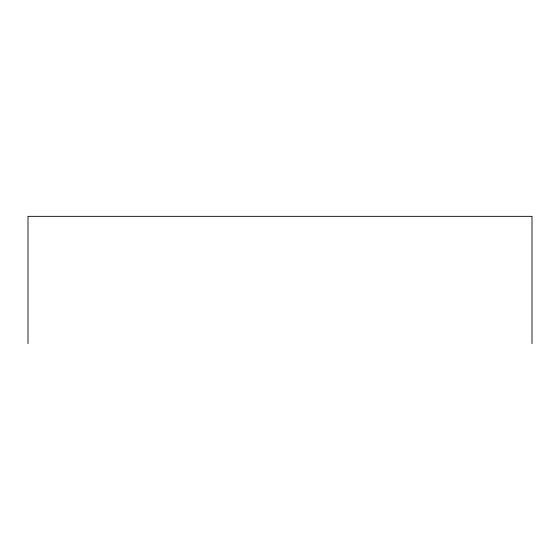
<?xml version="1.0" encoding="UTF-8"?>
<svg xmlns="http://www.w3.org/2000/svg" width="560" height="560" viewBox="0 0 560 560"><rect width="100%" height="100%" fill="white"/><g stroke="black" fill="none" stroke-linecap="round" stroke-linejoin="round"><path stroke-width="0.84" d="M532 343.651L532 216.349L28 216.349L28 343.651"/></g></svg>
